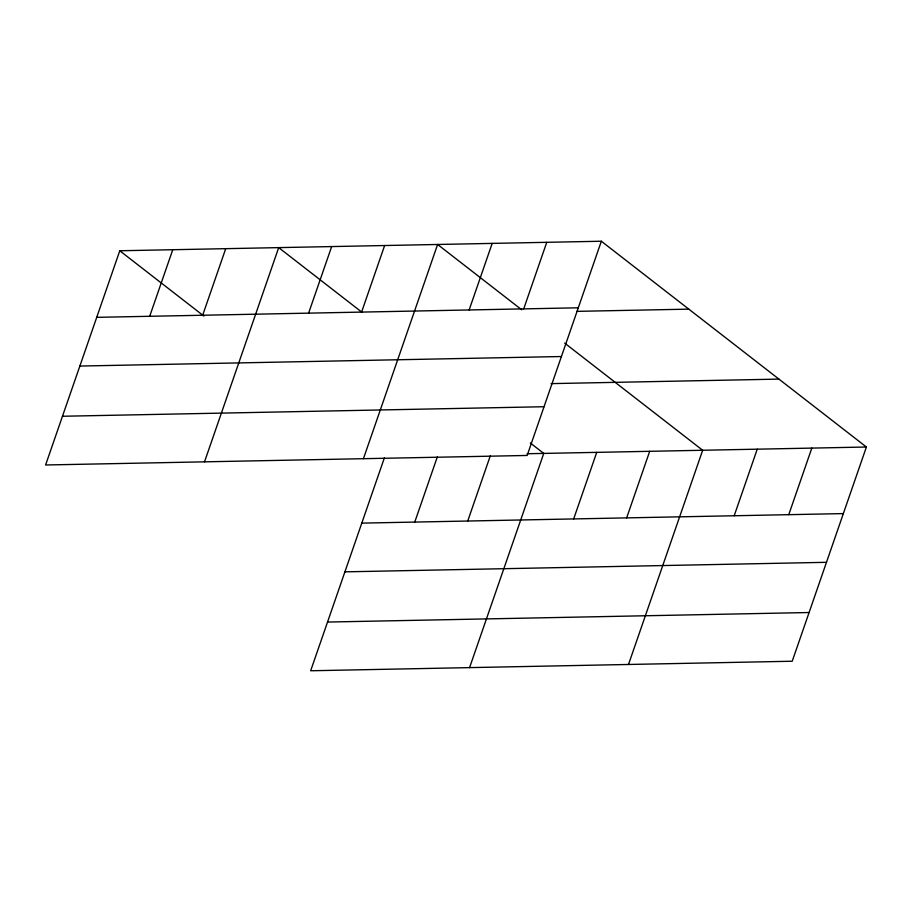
<?xml version="1.0" encoding="UTF-8"?>
<svg xmlns="http://www.w3.org/2000/svg" width="912" height="912" viewBox="0 0 912 912"><rect width="100%" height="100%" fill="white"/><g stroke="black" fill="none" stroke-linecap="round" stroke-linejoin="round"><path stroke-width="1.37" d="M601.339 241.235L119.78 250.766L45.6 464.983L527.159 455.453L601.339 241.235L866.4 447.017L792.22 661.234L310.661 670.765L384.385 457.881M149.693 316.293L172.756 249.717M202.669 315.244L225.72 248.668M204.516 461.837L278.696 247.619L361.676 312.041M308.609 313.147L331.66 246.571M361.585 312.098L384.636 245.522M363.432 458.69L437.612 244.473L521.71 309.772M469.133 309.966L492.184 243.39M414.766 522.074L437.35 456.832M523.705 308.883L546.755 242.307M467.731 521.026L490.325 455.783M469.577 667.63L543.757 453.412L530.305 442.958M573.671 518.928L596.733 452.363M626.647 517.891L649.697 451.315M628.493 664.483L702.673 450.266L564.642 343.094M734.194 515.759L757.245 449.183M788.766 514.676L811.828 448.1M96.729 317.342L578.288 307.8M576.851 311.357L688.811 309.145M79.857 366.054L561.416 356.524M551.076 383.621L778.928 379.107M62.472 416.26L544.031 406.729M527.033 453.743L866.4 447.017M361.79 523.123L843.349 513.593M344.918 571.847L826.477 562.316M327.533 622.052L809.092 612.522M119.78 250.766L203.889 316.065"/></g></svg>
